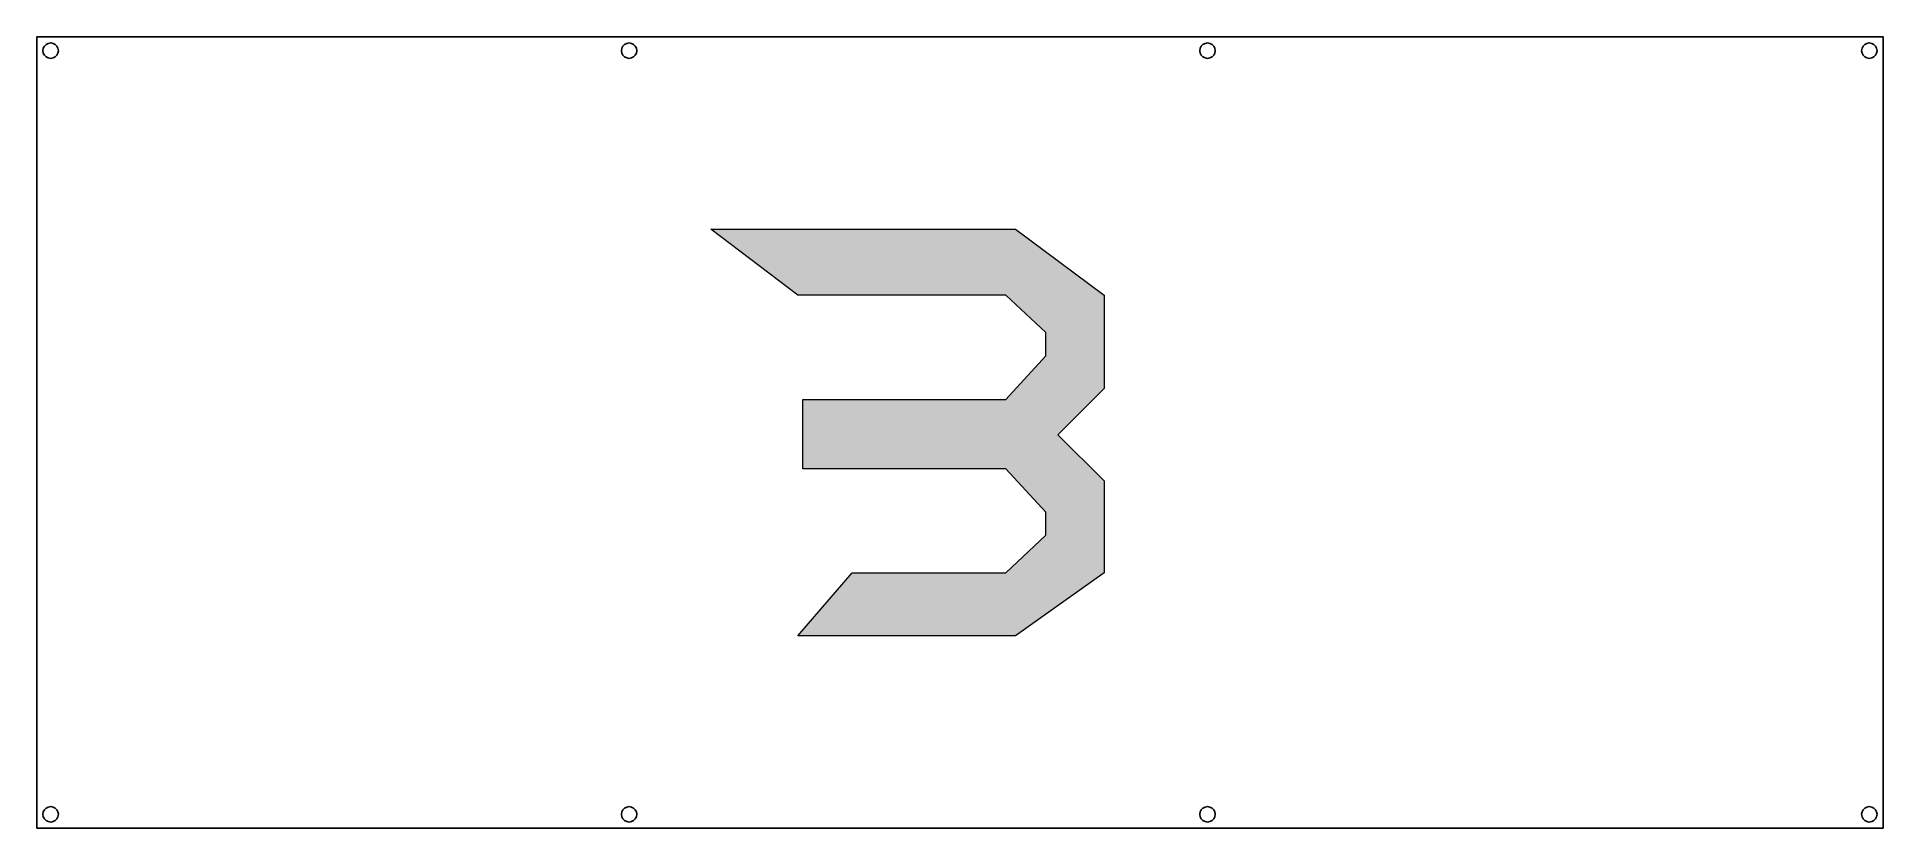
# Model space of a CAD drawing. Header units: millimetres. Extents: x -57 to 279, y 68 to 212.
import ezdxf

# ---------------------------------------------------------------- set-up
doc = ezdxf.new("R2010")
doc.units = ezdxf.units.MM
doc.header["$MEASUREMENT"] = 0
doc.layers.get('0').update_dxf_attribs({"lineweight": 0})

msp = doc.modelspace()

# ---------------------------------------------------------------- hatches: boundary and pattern name
at = {"true_color": 0x000000, "transparency": 33554687}
h = msp.add_hatch(color=18, dxfattribs=at)
h.dxf.hatch_style = 2
edge = h.paths.add_edge_path()
edge.add_spline(control_points=[(65.97, 176.64), (65.97, 176.64), (81.8, 164.66), (81.8, 164.66), (81.8, 164.66), (119.63, 164.66), (119.63, 164.66), (119.63, 164.66), (126.89, 157.86), (126.89, 157.86), (126.89, 157.86), (126.89, 153.66), (126.89, 153.66), (126.89, 153.66), (119.63, 145.73), (119.63, 145.73), (119.63, 145.73), (82.71, 145.73), (82.71, 145.73), (82.71, 145.73), (82.71, 133.12), (82.71, 133.12), (82.71, 133.12), (119.63, 133.12), (119.63, 133.12), (119.63, 133.12), (126.89, 125.24), (126.89, 125.24), (126.89, 125.24), (126.89, 121.03), (126.89, 121.03), (126.89, 121.03), (119.63, 114.19), (119.63, 114.19), (119.63, 114.19), (91.7, 114.19), (91.7, 114.19), (91.7, 114.19), (81.8, 102.76), (81.8, 102.76), (81.8, 102.76), (121.38, 102.76), (121.38, 102.76), (121.38, 102.76), (137.52, 114.19), (137.52, 114.19), (137.52, 114.19), (137.52, 130.9), (137.52, 130.9), (137.52, 130.9), (129.08, 139.27), (129.08, 139.27), (129.08, 139.27), (137.52, 147.72), (137.52, 147.72), (137.52, 147.72), (137.52, 164.66), (137.52, 164.66), (137.52, 164.66), (121.38, 176.64), (121.38, 176.64), (121.38, 176.64), (65.97, 176.64), (65.97, 176.64)], knot_values=[0, 0, 0, 0, 1, 1, 1, 2, 2, 2, 3, 3, 3, 4, 4, 4, 5, 5, 5, 6, 6, 6, 7, 7, 7, 8, 8, 8, 9, 9, 9, 10, 10, 10, 11, 11, 11, 12, 12, 12, 13, 13, 13, 14, 14, 14, 15, 15, 15, 16, 16, 16, 17, 17, 17, 18, 18, 18, 19, 19, 19, 20, 20, 20, 21, 21, 21, 21], degree=3, periodic=0)

# ---------------------------------------------------------------- linework, layer by layer
at = {"color": 18, "lineweight": 25, "true_color": 0x000000}
for p, q in [((-56.58, 211.62), (279.15, 211.62)), ((-56.58, 67.78), (-56.58, 211.62)), ((279.15, 211.62), (279.15, 67.78)), ((-55.42, 209.55), (-55.48, 209.12)), ((-55.48, 209.12), (-55.42, 208.69)), ((-55.22, 209.94), (-55.42, 209.55)), ((-55.42, 208.69), (-55.22, 208.3)), ((-54.91, 210.25), (-55.22, 209.94)), ((-55.22, 208.3), (-54.91, 207.99)), ((-54.52, 210.45), (-54.91, 210.25)), ((-54.08, 210.52), (-54.52, 210.45)), ((-53.65, 210.45), (-54.08, 210.52)), ((-53.26, 210.25), (-53.65, 210.45)), ((-52.95, 209.94), (-53.26, 210.25)), ((-53.26, 207.99), (-52.95, 208.3)), ((-52.75, 209.55), (-52.95, 209.94)), ((-52.95, 208.3), (-52.75, 208.69)), ((-52.68, 209.12), (-52.75, 209.55)), ((-52.75, 208.69), (-52.68, 209.12)), ((49.77, 209.55), (49.7, 209.12)), ((49.7, 209.12), (49.77, 208.69)), ((49.97, 209.94), (49.77, 209.55)), ((49.77, 208.69), (49.97, 208.3)), ((50.28, 210.25), (49.97, 209.94)), ((49.97, 208.3), (50.28, 207.99)), ((50.67, 210.45), (50.28, 210.25)), ((51.1, 210.52), (50.67, 210.45)), ((51.54, 210.45), (51.1, 210.52)), ((51.93, 210.25), (51.54, 210.45)), ((52.24, 209.94), (51.93, 210.25)), ((51.93, 207.99), (52.24, 208.3)), ((52.44, 209.55), (52.24, 209.94)), ((52.24, 208.3), (52.44, 208.69)), ((52.5, 209.12), (52.44, 209.55)), ((52.44, 208.69), (52.5, 209.12)), ((154.96, 209.55), (154.89, 209.12)), ((154.89, 209.12), (154.96, 208.69)), ((155.16, 209.94), (154.96, 209.55)), ((154.96, 208.69), (155.16, 208.3)), ((155.47, 210.25), (155.16, 209.94)), ((155.16, 208.3), (155.47, 207.99)), ((155.86, 210.45), (155.47, 210.25)), ((156.29, 210.52), (155.86, 210.45)), ((156.73, 210.45), (156.29, 210.52)), ((157.12, 210.25), (156.73, 210.45)), ((157.43, 209.94), (157.12, 210.25)), ((157.12, 207.99), (157.43, 208.3)), ((157.62, 209.55), (157.43, 209.94)), ((157.43, 208.3), (157.62, 208.69)), ((157.69, 209.12), (157.62, 209.55)), ((157.62, 208.69), (157.69, 209.12)), ((275.32, 209.55), (275.25, 209.12)), ((275.25, 209.12), (275.32, 208.69)), ((275.52, 209.94), (275.32, 209.55)), ((275.32, 208.69), (275.52, 208.3)), ((275.83, 210.25), (275.52, 209.94)), ((275.52, 208.3), (275.83, 207.99)), ((276.22, 210.45), (275.83, 210.25)), ((276.65, 210.52), (276.22, 210.45)), ((277.08, 210.45), (276.65, 210.52)), ((277.47, 210.25), (277.08, 210.45)), ((277.78, 209.94), (277.47, 210.25)), ((277.47, 207.99), (277.78, 208.3)), ((277.98, 209.55), (277.78, 209.94)), ((277.78, 208.3), (277.98, 208.69)), ((278.05, 209.12), (277.98, 209.55)), ((277.98, 208.69), (278.05, 209.12)), ((-54.91, 207.99), (-54.52, 207.79)), ((-54.52, 207.79), (-54.08, 207.72)), ((-54.08, 207.72), (-53.65, 207.79)), ((-53.65, 207.79), (-53.26, 207.99)), ((50.28, 207.99), (50.67, 207.79)), ((50.67, 207.79), (51.1, 207.72)), ((51.1, 207.72), (51.54, 207.79)), ((51.54, 207.79), (51.93, 207.99)), ((155.47, 207.99), (155.86, 207.79)), ((155.86, 207.79), (156.29, 207.72)), ((156.29, 207.72), (156.73, 207.79)), ((156.73, 207.79), (157.12, 207.99)), ((275.83, 207.99), (276.22, 207.79)), ((276.22, 207.79), (276.65, 207.72)), ((276.65, 207.72), (277.08, 207.79)), ((277.08, 207.79), (277.47, 207.99)), ((-55.42, 70.71), (-55.48, 70.28)), ((-55.22, 71.1), (-55.42, 70.71)), ((-54.91, 71.41), (-55.22, 71.1)), ((-54.52, 71.61), (-54.91, 71.41)), ((-54.08, 71.68), (-54.52, 71.61)), ((-53.65, 71.61), (-54.08, 71.68)), ((-53.26, 71.41), (-53.65, 71.61)), ((-52.95, 71.1), (-53.26, 71.41)), ((-52.75, 70.71), (-52.95, 71.1)), ((-52.68, 70.28), (-52.75, 70.71)), ((49.77, 70.71), (49.7, 70.28)), ((49.97, 71.1), (49.77, 70.71)), ((50.28, 71.41), (49.97, 71.1)), ((50.67, 71.61), (50.28, 71.41)), ((51.1, 71.68), (50.67, 71.61)), ((51.54, 71.61), (51.1, 71.68)), ((51.93, 71.41), (51.54, 71.61)), ((52.24, 71.1), (51.93, 71.41)), ((52.44, 70.71), (52.24, 71.1)), ((52.5, 70.28), (52.44, 70.71)), ((154.96, 70.71), (154.89, 70.28)), ((155.16, 71.1), (154.96, 70.71)), ((155.47, 71.41), (155.16, 71.1)), ((155.86, 71.61), (155.47, 71.41)), ((156.29, 71.68), (155.86, 71.61)), ((156.73, 71.61), (156.29, 71.68)), ((157.12, 71.41), (156.73, 71.61)), ((157.43, 71.1), (157.12, 71.41)), ((157.62, 70.71), (157.43, 71.1)), ((157.69, 70.28), (157.62, 70.71)), ((275.32, 70.71), (275.25, 70.28)), ((275.52, 71.1), (275.32, 70.71)), ((275.83, 71.41), (275.52, 71.1)), ((276.22, 71.61), (275.83, 71.41)), ((276.65, 71.68), (276.22, 71.61)), ((277.08, 71.61), (276.65, 71.68)), ((277.47, 71.41), (277.08, 71.61)), ((277.78, 71.1), (277.47, 71.41)), ((277.98, 70.71), (277.78, 71.1)), ((278.05, 70.28), (277.98, 70.71)), ((279.15, 67.78), (-56.58, 67.78)), ((-55.48, 70.28), (-55.42, 69.85)), ((-55.42, 69.85), (-55.22, 69.46)), ((-55.22, 69.46), (-54.91, 69.15)), ((-54.91, 69.15), (-54.52, 68.95)), ((-54.52, 68.95), (-54.08, 68.88)), ((-54.08, 68.88), (-53.65, 68.95)), ((-53.65, 68.95), (-53.26, 69.15)), ((-53.26, 69.15), (-52.95, 69.46)), ((-52.95, 69.46), (-52.75, 69.85)), ((-52.75, 69.85), (-52.68, 70.28)), ((49.7, 70.28), (49.77, 69.85)), ((49.77, 69.85), (49.97, 69.46)), ((49.97, 69.46), (50.28, 69.15)), ((50.28, 69.15), (50.67, 68.95)), ((50.67, 68.95), (51.1, 68.88)), ((51.1, 68.88), (51.54, 68.95)), ((51.54, 68.95), (51.93, 69.15)), ((51.93, 69.15), (52.24, 69.46)), ((52.24, 69.46), (52.44, 69.85)), ((52.44, 69.85), (52.5, 70.28)), ((154.89, 70.28), (154.96, 69.85)), ((154.96, 69.85), (155.16, 69.46)), ((155.16, 69.46), (155.47, 69.15)), ((155.47, 69.15), (155.86, 68.95)), ((155.86, 68.95), (156.29, 68.88)), ((156.29, 68.88), (156.73, 68.95)), ((156.73, 68.95), (157.12, 69.15)), ((157.12, 69.15), (157.43, 69.46)), ((157.43, 69.46), (157.62, 69.85)), ((157.62, 69.85), (157.69, 70.28)), ((275.25, 70.28), (275.32, 69.85)), ((275.32, 69.85), (275.52, 69.46)), ((275.52, 69.46), (275.83, 69.15)), ((275.83, 69.15), (276.22, 68.95)), ((276.22, 68.95), (276.65, 68.88)), ((276.65, 68.88), (277.08, 68.95)), ((277.08, 68.95), (277.47, 69.15)), ((277.47, 69.15), (277.78, 69.46)), ((277.78, 69.46), (277.98, 69.85)), ((277.98, 69.85), (278.05, 70.28))]:
    msp.add_line(p, q, dxfattribs=at)
msp.add_open_spline([(65.97, 176.64), (65.97, 176.64), (81.8, 164.66), (81.8, 164.66), (81.8, 164.66), (119.63, 164.66), (119.63, 164.66), (119.63, 164.66), (126.89, 157.86), (126.89, 157.86), (126.89, 157.86), (126.89, 153.66), (126.89, 153.66), (126.89, 153.66), (119.63, 145.73), (119.63, 145.73), (119.63, 145.73), (82.71, 145.73), (82.71, 145.73), (82.71, 145.73), (82.71, 133.12), (82.71, 133.12), (82.71, 133.12), (119.63, 133.12), (119.63, 133.12), (119.63, 133.12), (126.89, 125.24), (126.89, 125.24), (126.89, 125.24), (126.89, 121.03), (126.89, 121.03), (126.89, 121.03), (119.63, 114.19), (119.63, 114.19), (119.63, 114.19), (91.7, 114.19), (91.7, 114.19), (91.7, 114.19), (81.8, 102.76), (81.8, 102.76), (81.8, 102.76), (121.38, 102.76), (121.38, 102.76), (121.38, 102.76), (137.52, 114.19), (137.52, 114.19), (137.52, 114.19), (137.52, 130.9), (137.52, 130.9), (137.52, 130.9), (129.08, 139.27), (129.08, 139.27), (129.08, 139.27), (137.52, 147.72), (137.52, 147.72), (137.52, 147.72), (137.52, 164.66), (137.52, 164.66), (137.52, 164.66), (121.38, 176.64), (121.38, 176.64), (121.38, 176.64), (65.97, 176.64), (65.97, 176.64)], degree=3, knots=[0, 0, 0, 0, 1, 1, 1, 2, 2, 2, 3, 3, 3, 4, 4, 4, 5, 5, 5, 6, 6, 6, 7, 7, 7, 8, 8, 8, 9, 9, 9, 10, 10, 10, 11, 11, 11, 12, 12, 12, 13, 13, 13, 14, 14, 14, 15, 15, 15, 16, 16, 16, 17, 17, 17, 18, 18, 18, 19, 19, 19, 20, 20, 20, 21, 21, 21, 21])

doc.saveas('drawing.dxf')
